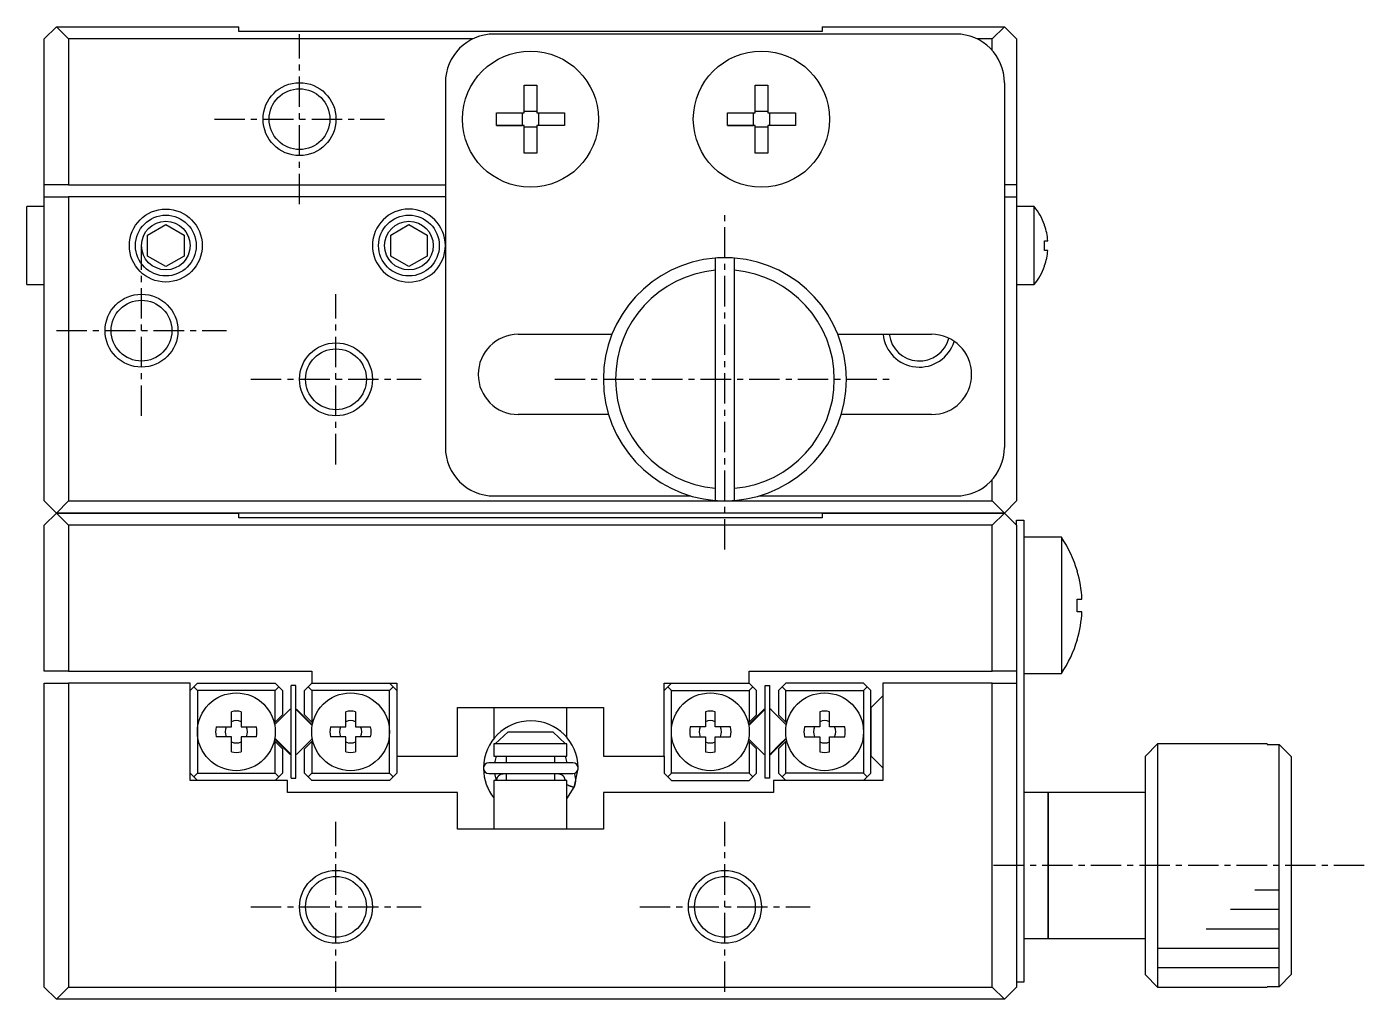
# Model space of a CAD drawing. Extents: x 10 to 303, y 10 to 194.
# Drawn here: x 128.8 to 183.8, y 154 to 194 of the extents above; entities that cross this region are included whole.
import ezdxf

# ---------------------------------------------------------------- set-up
doc = ezdxf.new("R2010")
doc.units = 0
doc.linetypes.add('CENTER', pattern=[2, 1.25, -0.25, 0.25, -0.25])
doc.layers.get('0').update_dxf_attribs({"linetype": 'CONTINUOUS'})
doc.layers.add('CENTER', color=1, linetype='CENTER')

msp = doc.modelspace()

# ---------------------------------------------------------------- linework, layer by layer
at = {"color": 7, "linetype": 'CONTINUOUS'}
for p, q in [((129.495, 193.5), (129.995, 194)), ((129.995, 194), (130.495, 193.5)), ((129.995, 194), (137.495, 194)), ((137.495, 193.8), (137.495, 194)), ((161.495, 193.8), (137.495, 193.8)), ((166.995, 193.7), (147.995, 193.7)), ((161.495, 194), (161.495, 193.8)), ((161.495, 194), (168.995, 194)), ((168.495, 193.5), (168.995, 194)), ((168.995, 194), (169.495, 193.5)), ((129.495, 187.5), (129.495, 193.5)), ((130.495, 193.5), (130.495, 187.5)), ((147.123, 193.5), (130.495, 193.5)), ((168.495, 193.5), (167.867, 193.5)), ((168.495, 193.023), (168.495, 193.5)), ((169.495, 193.5), (169.495, 187.5)), ((145.995, 191.7), (145.995, 176.7)), ((149.235, 191.599), (149.755, 191.599)), ((149.235, 190.46), (149.235, 191.599)), ((149.755, 191.599), (149.755, 190.46)), ((158.735, 191.599), (159.255, 191.599)), ((158.735, 190.46), (158.735, 191.599)), ((159.255, 191.599), (159.255, 190.46)), ((168.995, 191.7), (168.995, 176.7)), ((148.096, 189.94), (148.096, 190.46)), ((148.096, 190.46), (149.235, 190.46)), ((149.166, 189.94), (149.166, 190.46)), ((149.235, 190.529), (149.755, 190.529)), ((149.755, 190.46), (150.894, 190.46)), ((149.824, 190.46), (149.824, 189.94)), ((150.894, 190.46), (150.894, 189.94)), ((157.596, 189.94), (157.596, 190.46)), ((157.596, 190.46), (158.735, 190.46)), ((158.666, 189.94), (158.666, 190.46)), ((158.735, 190.529), (159.255, 190.529)), ((159.255, 190.46), (160.394, 190.46)), ((159.324, 190.46), (159.324, 189.94)), ((160.394, 190.46), (160.394, 189.94)), ((149.235, 189.94), (148.096, 189.94)), ((148.096, 189.94), (149.166, 189.94)), ((149.235, 189.94), (149.166, 189.94)), ((149.235, 188.801), (149.235, 189.94)), ((149.755, 189.871), (149.235, 189.871)), ((149.755, 189.94), (149.755, 188.801)), ((150.894, 189.94), (149.755, 189.94)), ((149.824, 189.94), (149.755, 189.94)), ((150.894, 189.94), (149.824, 189.94)), ((158.735, 189.94), (157.596, 189.94)), ((157.596, 189.94), (158.666, 189.94)), ((158.735, 189.94), (158.666, 189.94)), ((158.735, 188.801), (158.735, 189.94)), ((159.255, 189.871), (158.735, 189.871)), ((159.255, 189.94), (159.255, 188.801)), ((160.394, 189.94), (159.255, 189.94)), ((159.324, 189.94), (159.255, 189.94)), ((160.394, 189.94), (159.324, 189.94)), ((149.755, 188.801), (149.235, 188.801)), ((159.255, 188.801), (158.735, 188.801)), ((130.495, 187.5), (129.495, 187.5)), ((129.495, 187), (129.495, 187.5)), ((130.495, 187.5), (145.995, 187.5)), ((169.495, 187.5), (168.995, 187.5)), ((169.495, 187.5), (169.495, 187)), ((128.774, 183.4), (128.774, 186.6)), ((129.495, 186.6), (128.774, 186.6)), ((129.495, 187), (130.495, 187)), ((129.495, 174.5), (129.495, 187)), ((130.495, 187), (130.495, 174.5)), ((145.995, 187), (130.495, 187)), ((168.995, 187), (169.495, 187)), ((169.495, 187), (169.495, 174.5)), ((170.216, 186.6), (169.495, 186.6)), ((170.216, 183.4), (170.216, 186.6)), ((133.745, 185.433), (134.495, 185.866)), ((133.745, 184.567), (133.745, 185.433)), ((134.495, 185.866), (135.245, 185.433)), ((135.245, 185.433), (135.245, 184.567)), ((143.745, 185.433), (144.495, 185.866)), ((143.745, 184.567), (143.745, 185.433)), ((144.495, 185.866), (145.245, 185.433)), ((145.245, 185.433), (145.245, 184.567)), ((170.646, 185.826), (170.646, 185.85)), ((170.646, 185.2), (170.779, 185.2)), ((170.646, 184.8), (170.646, 185.2)), ((134.495, 184.134), (133.745, 184.567)), ((135.245, 184.567), (134.495, 184.134)), ((144.495, 184.134), (143.745, 184.567)), ((145.245, 184.567), (144.495, 184.134)), ((157.095, 184.484), (157.095, 183.982)), ((157.895, 183.982), (157.895, 184.484)), ((170.779, 184.8), (170.646, 184.8)), ((157.095, 183.982), (157.095, 175.018)), ((157.895, 175.018), (157.895, 183.982)), ((170.646, 184.15), (170.646, 184.174)), ((128.774, 183.4), (129.495, 183.4)), ((169.495, 183.4), (170.216, 183.4)), ((148.995, 181.35), (152.85, 181.35)), ((162.14, 181.35), (165.995, 181.35)), ((152.71, 178.05), (148.995, 178.05)), ((165.995, 178.05), (162.28, 178.05)), ((157.095, 175.018), (157.095, 174.516)), ((157.895, 174.516), (157.895, 175.018)), ((168.495, 174.5), (168.495, 175.377)), ((129.495, 174.5), (129.995, 174)), ((129.995, 174), (130.495, 174.5)), ((130.495, 174.5), (157.495, 174.5)), ((147.995, 174.7), (156.095, 174.7)), ((157.495, 174.5), (168.495, 174.5)), ((158.895, 174.7), (166.995, 174.7)), ((168.495, 174.5), (168.995, 174)), ((168.995, 174), (169.495, 174.5)), ((129.495, 173.5), (129.995, 174)), ((129.995, 174), (130.495, 173.5)), ((129.995, 174), (137.495, 174)), ((137.495, 174), (129.995, 174)), ((137.495, 173.8), (137.495, 174)), ((161.495, 174), (137.495, 174)), ((161.495, 174), (161.495, 173.8)), ((161.495, 174), (168.995, 174)), ((168.995, 174), (161.495, 174)), ((168.495, 173.5), (168.995, 174)), ((168.995, 174), (169.495, 173.5)), ((129.495, 167.5), (129.495, 173.5)), ((168.495, 173.5), (130.495, 173.5)), ((130.495, 173.5), (130.495, 167.5)), ((161.495, 173.8), (137.495, 173.8)), ((168.495, 167.5), (168.495, 173.5)), ((169.495, 173.7), (169.795, 173.7)), ((169.495, 173.5), (169.495, 173.7)), ((169.495, 173.5), (169.495, 167.5)), ((169.795, 173.7), (169.795, 171.7)), ((171.337, 173), (169.795, 173)), ((171.337, 173), (171.337, 167.4)), ((169.795, 171.7), (169.795, 156.7)), ((171.988, 171.599), (171.994, 171.602)), ((171.988, 169.94), (171.988, 170.46)), ((171.988, 170.46), (172.181, 170.46)), ((172.181, 169.94), (171.988, 169.94)), ((171.994, 168.798), (171.988, 168.801)), ((130.495, 167.5), (129.495, 167.5)), ((130.495, 167.5), (140.495, 167.5)), ((140.495, 167.5), (140.495, 167)), ((158.495, 167), (158.495, 167.5)), ((158.495, 167.5), (168.495, 167.5)), ((169.495, 167.5), (168.495, 167.5)), ((169.495, 167.5), (169.495, 167)), ((169.795, 167.4), (171.337, 167.4)), ((129.495, 167), (130.495, 167)), ((129.495, 154.5), (129.495, 167)), ((135.495, 167), (130.495, 167)), ((130.495, 167), (130.495, 154.5)), ((135.495, 163), (135.495, 167)), ((135.645, 166.85), (135.495, 166.7)), ((135.645, 166.85), (135.795, 167)), ((135.795, 166.7), (135.645, 166.85)), ((135.795, 167), (138.995, 167)), ((138.995, 167), (139.145, 166.85)), ((139.145, 166.85), (138.995, 166.7)), ((139.295, 166.7), (139.145, 166.85)), ((139.645, 163.1), (139.645, 166.9)), ((139.845, 166.9), (139.645, 166.9)), ((139.845, 163.1), (139.845, 166.9)), ((140.345, 166.85), (140.195, 166.7)), ((140.345, 166.85), (140.495, 167)), ((140.495, 166.7), (140.345, 166.85)), ((140.495, 167), (143.995, 167)), ((143.695, 167), (143.845, 166.85)), ((143.845, 166.85), (143.695, 166.7)), ((143.995, 166.7), (143.845, 166.85)), ((143.995, 167), (143.995, 164)), ((154.995, 167), (158.495, 167)), ((154.995, 164), (154.995, 167)), ((154.995, 166.7), (155.145, 166.85)), ((155.295, 167), (155.145, 166.85)), ((155.145, 166.85), (155.295, 166.7)), ((158.645, 166.85), (158.495, 167)), ((158.495, 166.7), (158.645, 166.85)), ((158.645, 166.85), (158.795, 166.7)), ((159.145, 163.1), (159.145, 166.9)), ((159.145, 166.9), (159.345, 166.9)), ((159.345, 163.1), (159.345, 166.9)), ((159.695, 166.7), (159.845, 166.85)), ((159.995, 167), (159.845, 166.85)), ((159.845, 166.85), (159.995, 166.7)), ((163.195, 167), (159.995, 167)), ((163.345, 166.85), (163.195, 167)), ((163.195, 166.7), (163.345, 166.85)), ((163.345, 166.85), (163.495, 166.7)), ((163.995, 167), (163.995, 163)), ((168.495, 167), (163.995, 167)), ((168.495, 167), (169.495, 167)), ((168.495, 154.5), (168.495, 167)), ((169.495, 167), (169.495, 154.5)), ((135.795, 166.7), (135.795, 165)), ((138.995, 166.7), (135.795, 166.7)), ((138.995, 165.399), (138.995, 166.7)), ((139.295, 166.7), (139.295, 165.699)), ((140.195, 165.699), (140.195, 166.7)), ((140.495, 166.7), (140.495, 165.399)), ((143.695, 166.7), (140.495, 166.7)), ((143.695, 165), (143.695, 166.7)), ((155.295, 165), (155.295, 166.7)), ((155.295, 166.7), (158.495, 166.7)), ((158.495, 166.7), (158.495, 165.399)), ((158.795, 165.699), (158.795, 166.7)), ((159.695, 166.7), (159.695, 165.699)), ((159.995, 166.7), (163.195, 166.7)), ((159.995, 165.399), (159.995, 166.7)), ((163.195, 166.7), (163.195, 165)), ((163.495, 163.3), (163.495, 166.7)), ((163.764, 166.25), (163.514, 166)), ((163.995, 166.481), (163.764, 166.25)), ((137.195, 165.2), (137.195, 165.826)), ((137.595, 165.826), (137.595, 165.2)), ((139.586, 165.902), (138.969, 165.285)), ((138.995, 165.399), (139.295, 165.699)), ((139.869, 165.902), (140.515, 165.255)), ((140.521, 165.285), (139.904, 165.902)), ((140.195, 165.699), (140.495, 165.399)), ((141.895, 165.2), (141.895, 165.826)), ((142.295, 165.826), (142.295, 165.2)), ((146.495, 166), (148.42, 166)), ((146.495, 164), (146.495, 166)), ((147.995, 166), (147.995, 164.729)), ((148.42, 166), (150.57, 166)), ((150.57, 166), (152.495, 166)), ((150.995, 164.766), (150.995, 166)), ((152.495, 166), (152.495, 164)), ((156.695, 165.826), (156.695, 165.2)), ((157.095, 165.2), (157.095, 165.826)), ((159.086, 165.902), (158.469, 165.285)), ((159.121, 165.902), (158.475, 165.255)), ((158.795, 165.699), (158.495, 165.399)), ((160.021, 165.285), (159.404, 165.902)), ((159.995, 165.399), (159.695, 165.699)), ((161.395, 165.826), (161.395, 165.2)), ((161.795, 165.2), (161.795, 165.826)), ((163.514, 164), (163.514, 166)), ((136.569, 165.2), (137.195, 165.2)), ((137.595, 165.2), (138.221, 165.2)), ((138.954, 165.358), (138.995, 165.399)), ((140.495, 165.399), (140.536, 165.358)), ((141.269, 165.2), (141.895, 165.2)), ((142.295, 165.2), (142.921, 165.2)), ((156.695, 165.2), (156.069, 165.2)), ((157.721, 165.2), (157.095, 165.2)), ((158.495, 165.399), (158.454, 165.358)), ((160.036, 165.358), (159.995, 165.399)), ((161.395, 165.2), (160.769, 165.2)), ((162.421, 165.2), (161.795, 165.2)), ((135.795, 165), (135.795, 163.3)), ((137.195, 164.8), (136.569, 164.8)), ((137.195, 164.174), (137.195, 164.8)), ((137.595, 164.8), (137.595, 164.174)), ((138.221, 164.8), (137.595, 164.8)), ((138.995, 164.601), (138.954, 164.642)), ((138.969, 164.715), (139.586, 164.098)), ((139.232, 164.487), (138.975, 164.745)), ((138.995, 163.3), (138.995, 164.601)), ((139.295, 164.301), (138.995, 164.601)), ((139.904, 164.098), (140.521, 164.715)), ((140.495, 164.601), (140.195, 164.301)), ((140.536, 164.642), (140.495, 164.601)), ((140.495, 164.601), (140.495, 163.3)), ((141.895, 164.8), (141.269, 164.8)), ((141.895, 164.174), (141.895, 164.8)), ((142.295, 164.8), (142.295, 164.174)), ((142.921, 164.8), (142.295, 164.8)), ((143.695, 163.3), (143.695, 165)), ((147.995, 164.728), (147.995, 164.728)), ((147.995, 164.728), (147.995, 164.728)), ((148.049, 164.5), (148.578, 165)), ((148.578, 165), (150.411, 165)), ((150.411, 165), (150.941, 164.5)), ((155.295, 163.3), (155.295, 165)), ((156.069, 164.8), (156.695, 164.8)), ((156.695, 164.8), (156.695, 164.174)), ((157.095, 164.174), (157.095, 164.8)), ((157.095, 164.8), (157.721, 164.8)), ((158.454, 164.642), (158.495, 164.601)), ((158.469, 164.715), (159.086, 164.098)), ((158.495, 164.601), (158.495, 163.3)), ((158.495, 164.601), (158.795, 164.301)), ((159.404, 164.098), (160.021, 164.715)), ((159.695, 164.301), (159.995, 164.601)), ((159.758, 164.487), (160.015, 164.745)), ((159.995, 164.601), (160.036, 164.642)), ((159.995, 163.3), (159.995, 164.601)), ((160.769, 164.8), (161.395, 164.8)), ((161.395, 164.8), (161.395, 164.174)), ((161.795, 164.174), (161.795, 164.8)), ((161.795, 164.8), (162.421, 164.8)), ((163.195, 165), (163.195, 163.3)), ((139.621, 164.098), (139.232, 164.487)), ((139.295, 164.301), (139.295, 163.3)), ((140.195, 163.3), (140.195, 164.301)), ((143.995, 164), (143.995, 163.3)), ((143.995, 164), (146.495, 164)), ((148.049, 164.5), (147.995, 164.5)), ((147.995, 164.5), (147.995, 164)), ((147.995, 164), (150.995, 164)), ((148.027, 163.729), (148.094, 164)), ((150.941, 164.5), (148.049, 164.5)), ((148.495, 164), (148.495, 163.729)), ((150.495, 163.729), (150.495, 164)), ((150.927, 164), (150.995, 163.729)), ((150.995, 164.5), (150.941, 164.5)), ((150.995, 164), (150.995, 164.5)), ((152.495, 164), (154.995, 164)), ((154.995, 164), (154.995, 163.3)), ((158.795, 163.3), (158.795, 164.301)), ((159.369, 164.098), (159.758, 164.487)), ((159.695, 164.301), (159.695, 163.3)), ((163.514, 164), (163.764, 163.75)), ((175.295, 164.5), (174.795, 164)), ((174.795, 155), (174.795, 164)), ((175.295, 164.5), (175.295, 154.5)), ((179.795, 164.5), (175.295, 164.5)), ((179.795, 164.5), (179.795, 164.484)), ((179.795, 164.484), (180.295, 164.484)), ((180.295, 154.516), (180.295, 164.484)), ((180.295, 164.484), (180.795, 163.982)), ((180.795, 163.982), (180.795, 155.018)), ((151.236, 163.729), (147.786, 163.729)), ((151.292, 162.715), (151.459, 163.474)), ((163.764, 163.75), (163.995, 163.519)), ((135.495, 163.3), (135.645, 163.15)), ((139.495, 163), (135.495, 163)), ((135.645, 163.15), (135.795, 163.3)), ((135.795, 163), (135.645, 163.15)), ((135.795, 163.3), (138.995, 163.3)), ((138.995, 163.3), (139.145, 163.15)), ((139.145, 163.15), (138.995, 163)), ((139.145, 163.15), (139.295, 163.3)), ((139.495, 162.5), (139.495, 163)), ((139.645, 163.1), (139.845, 163.1)), ((140.195, 163.3), (140.345, 163.15)), ((140.345, 163.15), (140.495, 163.3)), ((140.495, 163), (140.345, 163.15)), ((140.495, 163.3), (143.695, 163.3)), ((143.695, 163), (140.495, 163)), ((143.695, 163.3), (143.845, 163.15)), ((143.845, 163.15), (143.695, 163)), ((143.845, 163.15), (143.995, 163.3)), ((147.786, 163.279), (151.236, 163.279)), ((150.995, 163), (147.995, 163)), ((147.995, 163), (147.995, 161)), ((148.097, 163), (148.026, 163.279)), ((148.114, 163.023), (148.115, 163.037)), ((148.114, 163.009), (148.114, 163.023)), ((148.114, 163), (148.114, 163.009)), ((148.115, 163.037), (148.117, 163.05)), ((148.117, 163.05), (148.12, 163.064)), ((148.12, 163.064), (148.123, 163.077)), ((148.123, 163.077), (148.127, 163.09)), ((148.127, 163.09), (148.131, 163.103)), ((148.131, 163.103), (148.136, 163.115)), ((148.136, 163.115), (148.142, 163.128)), ((148.142, 163.128), (148.148, 163.14)), ((148.148, 163.14), (148.155, 163.151)), ((148.155, 163.151), (148.163, 163.163)), ((148.163, 163.163), (148.171, 163.174)), ((148.171, 163.174), (148.18, 163.184)), ((148.18, 163.184), (148.189, 163.194)), ((148.189, 163.194), (148.199, 163.204)), ((148.199, 163.204), (148.209, 163.213)), ((148.209, 163.213), (148.219, 163.221)), ((148.219, 163.221), (148.23, 163.229)), ((148.23, 163.229), (148.241, 163.237)), ((148.241, 163.237), (148.253, 163.243)), ((148.253, 163.243), (148.265, 163.25)), ((148.265, 163.25), (148.277, 163.255)), ((148.277, 163.255), (148.29, 163.261)), ((148.29, 163.261), (148.302, 163.265)), ((148.302, 163.265), (148.315, 163.269)), ((148.315, 163.269), (148.328, 163.272)), ((148.328, 163.272), (148.342, 163.275)), ((148.342, 163.275), (148.355, 163.277)), ((148.355, 163.277), (148.368, 163.278)), ((148.368, 163.278), (148.382, 163.279)), ((148.382, 163.279), (148.389, 163.279)), ((148.495, 163.279), (148.495, 163)), ((150.495, 163), (150.495, 163.279)), ((150.632, 163.279), (150.645, 163.279)), ((150.645, 163.279), (150.658, 163.278)), ((150.658, 163.278), (150.672, 163.276)), ((150.672, 163.276), (150.685, 163.274)), ((150.685, 163.274), (150.698, 163.271)), ((150.698, 163.271), (150.711, 163.267)), ((150.711, 163.267), (150.724, 163.263)), ((150.724, 163.263), (150.737, 163.259)), ((150.737, 163.259), (150.749, 163.253)), ((150.749, 163.253), (150.761, 163.247)), ((150.761, 163.247), (150.773, 163.241)), ((150.773, 163.241), (150.784, 163.234)), ((150.784, 163.234), (150.795, 163.226)), ((150.795, 163.226), (150.806, 163.218)), ((150.806, 163.218), (150.816, 163.209)), ((150.816, 163.209), (150.826, 163.2)), ((150.826, 163.2), (150.836, 163.19)), ((150.836, 163.19), (150.845, 163.18)), ((150.845, 163.18), (150.853, 163.17)), ((150.853, 163.17), (150.861, 163.159)), ((150.861, 163.159), (150.868, 163.147)), ((150.868, 163.147), (150.875, 163.136)), ((150.875, 163.136), (150.881, 163.124)), ((150.881, 163.124), (150.887, 163.111)), ((150.887, 163.111), (150.892, 163.099)), ((150.892, 163.099), (150.896, 163.086)), ((150.896, 163.086), (150.9, 163.073)), ((150.9, 163.073), (150.902, 163.059)), ((150.902, 163.059), (150.905, 163.046)), ((150.905, 163.046), (150.906, 163.032)), ((150.906, 163.032), (150.907, 163.019)), ((150.907, 163.019), (150.907, 163.005)), ((150.907, 163.005), (150.907, 163)), ((150.995, 161), (150.995, 163)), ((151.305, 163.278), (151.3, 163.288)), ((151.317, 163.244), (151.305, 163.278)), ((151.328, 163.21), (151.317, 163.244)), ((151.338, 163.176), (151.328, 163.21)), ((151.345, 163.141), (151.338, 163.176)), ((151.341, 162.857), (151.348, 162.892)), ((151.351, 163.106), (151.345, 163.141)), ((151.348, 162.892), (151.353, 162.927)), ((151.355, 163.07), (151.351, 163.106)), ((151.353, 162.927), (151.356, 162.963)), ((151.357, 163.034), (151.355, 163.07)), ((151.356, 162.963), (151.357, 162.999)), ((151.357, 162.999), (151.357, 163.034)), ((155.145, 163.15), (154.995, 163.3)), ((155.295, 163.3), (155.145, 163.15)), ((155.145, 163.15), (155.295, 163)), ((158.495, 163.3), (155.295, 163.3)), ((155.295, 163), (158.495, 163)), ((158.645, 163.15), (158.495, 163.3)), ((158.495, 163), (158.645, 163.15)), ((158.795, 163.3), (158.645, 163.15)), ((159.345, 163.1), (159.145, 163.1)), ((159.495, 163), (159.495, 162.5)), ((163.995, 163), (159.495, 163)), ((159.845, 163.15), (159.695, 163.3)), ((159.995, 163.3), (159.845, 163.15)), ((159.845, 163.15), (159.995, 163)), ((163.195, 163.3), (159.995, 163.3)), ((163.345, 163.15), (163.195, 163.3)), ((163.195, 163), (163.345, 163.15)), ((163.495, 163.3), (163.345, 163.15)), ((146.495, 162.5), (139.495, 162.5)), ((146.495, 161), (146.495, 162.5)), ((147.7, 162.786), (147.7, 162.784)), ((147.7, 162.784), (147.701, 162.783)), ((147.701, 162.783), (147.702, 162.78)), ((147.702, 162.78), (147.704, 162.774)), ((147.704, 162.774), (147.704, 162.772)), ((147.704, 162.772), (147.705, 162.769)), ((147.705, 162.769), (147.724, 162.723)), ((147.724, 162.727), (147.723, 162.725)), ((147.724, 162.723), (147.723, 162.725)), ((147.723, 162.725), (147.724, 162.725)), ((147.724, 162.725), (147.725, 162.725)), ((147.724, 162.722), (147.724, 162.723)), ((147.725, 162.725), (147.725, 162.725)), ((151.011, 162.816), (150.995, 162.824)), ((151.292, 162.715), (150.995, 162.814)), ((150.995, 162.242), (151.296, 162.724)), ((151.027, 162.808), (151.011, 162.816)), ((151.044, 162.8), (151.027, 162.808)), ((151.062, 162.792), (151.044, 162.8)), ((151.079, 162.784), (151.062, 162.792)), ((151.097, 162.777), (151.079, 162.784)), ((151.115, 162.77), (151.097, 162.777)), ((151.132, 162.763), (151.115, 162.77)), ((151.149, 162.756), (151.132, 162.763)), ((151.166, 162.75), (151.149, 162.756)), ((151.182, 162.744), (151.166, 162.75)), ((151.198, 162.739), (151.182, 162.744)), ((151.212, 162.734), (151.198, 162.739)), ((151.226, 162.73), (151.212, 162.734)), ((151.239, 162.726), (151.226, 162.73)), ((151.251, 162.724), (151.239, 162.726)), ((151.261, 162.721), (151.251, 162.724)), ((151.271, 162.72), (151.261, 162.721)), ((151.279, 162.719), (151.271, 162.72)), ((151.286, 162.719), (151.279, 162.719)), ((151.282, 162.691), (151.292, 162.715)), ((151.291, 162.719), (151.286, 162.719)), ((151.295, 162.72), (151.291, 162.719)), ((151.297, 162.722), (151.295, 162.72)), ((151.297, 162.723), (151.31, 162.754)), ((151.298, 162.725), (151.297, 162.722)), ((151.31, 162.754), (151.322, 162.788)), ((151.322, 162.788), (151.332, 162.822)), ((151.332, 162.822), (151.341, 162.857)), ((152.495, 162.5), (152.495, 161)), ((159.495, 162.5), (152.495, 162.5)), ((170.795, 162.5), (169.795, 162.5)), ((170.795, 162.5), (170.795, 156.5)), ((170.795, 156.5), (170.795, 162.5)), ((174.795, 162.5), (170.795, 162.5)), ((152.495, 161), (146.495, 161)), ((169.795, 156.7), (169.795, 154.7)), ((169.795, 156.5), (170.795, 156.5)), ((170.795, 156.5), (174.795, 156.5)), ((169.795, 154.7), (169.495, 154.7)), ((174.795, 155), (175.295, 154.5)), ((180.795, 155.018), (180.295, 154.516)), ((129.495, 154.5), (129.995, 154)), ((129.995, 154), (130.495, 154.5)), ((130.495, 154.5), (168.495, 154.5)), ((168.495, 154.5), (168.995, 154)), ((168.995, 154), (169.495, 154.5)), ((175.295, 154.5), (179.795, 154.5)), ((180.295, 154.516), (179.795, 154.516)), ((179.795, 154.516), (179.795, 154.5)), ((168.995, 154), (129.995, 154))]:
    msp.add_line(p, q, dxfattribs=at)
at = {"color": 3, "linetype": 'CONTINUOUS'}
for p, q in [((179.295, 158.5), (180.295, 158.5)), ((178.295, 157.7), (180.295, 157.7)), ((177.295, 156.9), (180.295, 156.9)), ((175.295, 156.1), (180.295, 156.1)), ((175.295, 155.3), (180.295, 155.3))]:
    msp.add_line(p, q, dxfattribs=at)
at = {"color": 7, "linetype": 'CONTINUOUS'}
for centre, radius in [((149.495, 190.2), 2.8), ((158.995, 190.2), 2.8), ((139.995, 190.2), 1.25), ((134.495, 185), 1.25), ((134.495, 185), 1), ((144.495, 185), 1.25), ((144.495, 185), 1), ((133.495, 181.5), 1.25), ((141.495, 179.5), 1.25), ((137.395, 165), 1.6), ((142.095, 165), 1.6), ((156.895, 165), 1.6), ((161.595, 165), 1.6), ((141.495, 157.8), 1.25), ((157.495, 157.8), 1.25)]:
    msp.add_circle(centre, radius, dxfattribs=at)
at = {"color": 3, "linetype": 'CONTINUOUS'}
for centre in [(139.995, 190.2), (134.495, 185), (133.495, 181.5), (141.495, 179.5), (141.495, 157.8), (157.495, 157.8)]:
    msp.add_circle(centre, 1.5, dxfattribs=at)
at = {"color": 7, "linetype": 'CONTINUOUS'}
for centre, radius, start, end in [((147.995, 191.7), 2, 90, 180), ((166.995, 191.7), 2, 0, 90), ((168.295, 185), 2.5, 19.8769, 39.7918), ((168.295, 185), 2.492, 4.6034, 19.3609), ((157.495, 179.5), 5, 94.5886, 265.4114), ((157.495, 179.5), 5, 85.4114, 94.5886), ((157.495, 179.5), 5, 274.5886, 85.4114), ((168.295, 185), 2.492, 340.6391, 355.3966), ((157.495, 179.5), 4.5, 95.0997, 264.9003), ((157.495, 179.5), 4.5, 275.0997, 84.9003), ((168.295, 185), 2.5, 320.2082, 340.1231), ((148.995, 179.7), 1.65, 90, 270), ((165.495, 181.5), 1.25, 186.8921, 345.5976), ((165.995, 179.7), 1.65, 270, 90), ((147.995, 176.7), 2, 180, 270), ((166.995, 176.7), 2, 270, 0), ((157.495, 179.5), 5, 265.4114, 274.5886), ((167.195, 170.2), 5, 16.2858, 34.0558), ((167.195, 170.2), 4.993, 2.9848, 16.2726), ((167.195, 170.2), 4.993, 343.7274, 357.0152), ((167.195, 170.2), 5, 325.9442, 343.7142), ((137.395, 165), 0.85, 76.391, 103.609), ((139.727, 165.76), 0.2, 114.3061, 135), ((139.763, 165.76), 0.2, 45, 65.6939), ((139.727, 165.76), 0.2, 45, 53.9573), ((142.095, 165), 0.85, 76.391, 103.609), ((156.895, 165), 0.85, 76.391, 103.609), ((159.227, 165.76), 0.2, 114.3061, 135), ((159.263, 165.76), 0.2, 126.0427, 135), ((159.263, 165.76), 0.2, 45, 65.6939), ((161.595, 165), 0.85, 76.391, 103.609), ((137.395, 165), 0.85, 166.391, 193.609), ((137.395, 165), 0.459, 154.1861, 205.8139), ((137.395, 165), 0.459, 64.1861, 115.8139), ((137.395, 165), 0.459, 334.1861, 25.8139), ((137.395, 165), 0.85, 346.391, 13.609), ((142.095, 165), 0.85, 166.391, 193.609), ((142.095, 165), 0.459, 154.1861, 205.8139), ((142.095, 165), 0.459, 64.1861, 115.8139), ((142.095, 165), 0.459, 334.1861, 25.8139), ((142.095, 165), 0.85, 346.391, 13.609), ((149.511, 163.504), 1.949, 0.7473, 179.1574), ((156.895, 165), 0.85, 166.391, 193.609), ((156.895, 165), 0.459, 154.1861, 205.8139), ((156.895, 165), 0.459, 64.1861, 115.8139), ((156.895, 165), 0.459, 334.1861, 25.8139), ((156.895, 165), 0.85, 346.391, 13.609), ((161.595, 165), 0.85, 166.391, 193.609), ((161.595, 165), 0.459, 154.1861, 205.8139), ((161.595, 165), 0.459, 64.1861, 115.8139), ((161.595, 165), 0.459, 334.1861, 25.8139), ((161.595, 165), 0.85, 346.391, 13.609), ((137.395, 165), 0.459, 244.1861, 295.8139), ((142.095, 165), 0.459, 244.1861, 295.8139), ((156.895, 165), 0.459, 244.1861, 295.8139), ((161.595, 165), 0.459, 244.1861, 295.8139), ((137.395, 165), 0.85, 256.391, 283.609), ((139.727, 164.24), 0.2, 225, 245.6939), ((139.763, 164.24), 0.2, 225, 233.9573), ((139.763, 164.24), 0.2, 294.3061, 315), ((142.095, 165), 0.85, 256.391, 283.609), ((156.895, 165), 0.85, 256.391, 283.609), ((159.227, 164.24), 0.2, 225, 245.6939), ((159.263, 164.24), 0.2, 294.3061, 315), ((159.227, 164.24), 0.2, 306.0427, 315), ((161.595, 165), 0.85, 256.391, 283.609), ((147.786, 163.504), 0.225, 90, 270), ((149.516, 163.506), 1.955, 180.9364, 218.8679), ((151.236, 163.504), 0.225, 270, 90)]:
    msp.add_arc(centre, radius, start, end, dxfattribs=at)
at = {"color": 3, "linetype": 'CONTINUOUS'}
for centre, start, end in [((144.495, 185), 90, 0), ((144.495, 185), 0, 90), ((165.495, 181.5), 185.7392, 342.9486)]:
    msp.add_arc(centre, 1.5, start, end, dxfattribs=at)
at = {"layer": 'CENTER', "color": 1, "linetype": 'CENTER'}
for p, q in [((139.995, 186.7), (139.995, 193.7)), ((136.495, 190.2), (143.495, 190.2)), ((157.495, 172.5), (157.495, 186.5)), ((133.495, 178), (133.495, 185)), ((141.495, 176), (141.495, 183)), ((129.995, 181.5), (136.995, 181.5)), ((137.995, 179.5), (144.995, 179.5)), ((150.495, 179.5), (164.495, 179.5)), ((141.495, 154.3), (141.495, 161.3)), ((157.495, 154.3), (157.495, 161.3)), ((183.795, 159.5), (168.295, 159.5)), ((137.995, 157.8), (144.995, 157.8)), ((153.995, 157.8), (160.995, 157.8))]:
    msp.add_line(p, q, dxfattribs=at)

doc.saveas('drawing.dxf')
